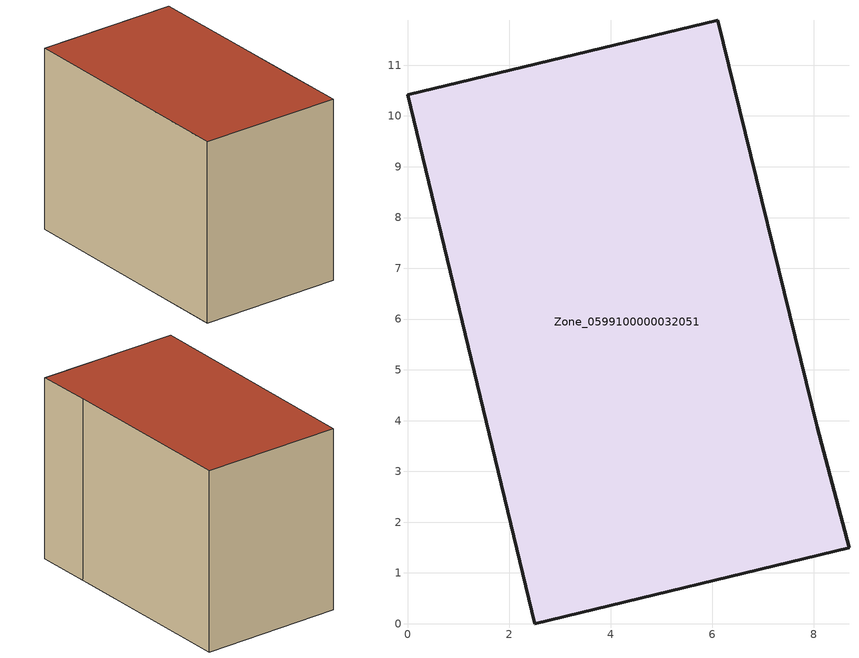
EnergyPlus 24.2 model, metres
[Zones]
Zone_0599100000032051
 floor ground (C_G): 0,10.41 6.11,11.88 8.07,3.87 8.7,1.5 2.5,0 z0
 wall outside (C_F): 6.11,11.88 0,10.41 2.5,0 8.7,1.5 8.07,3.87 6.11,11.88 z0:8.09
 roof outside (C_R): 8.7,1.5 8.07,3.87 6.11,11.88 0,10.41 2.5,0 z8.09
[BUILDING]
Pand.0599100000032051: North Axis=0; Terrain=City; Loads Convergence Tolerance Value=0.04; Temperature Convergence Tolerance Value=0.4; Solar Distribution=FullExterior; Maximum Number of Warmup Days=25; Minimum Number of Warmup Days=1
[Site:Location]
Rotterdam.The.Hague.AP_ZH_NLD Design_Conditions: Latitude=51.96; Longitude=4.45; Time Zone=1; Elevation=-4.5
[SITE:GROUNDTEMPERATURE:BUILDINGSURFACE]
18, 18, 18, 18, 18, 18, 18, 18, 18, 18, 18, 18
[MATERIAL] Thermal Absorptance=0.9; Solar Absorptance=0.7; Visible Absorptance=0.7
Name | Roughness | Thickness | Conductivity | Density | Specific Heat
G.TC.1965-1974 | MediumSmooth | 0.15 | 0.882353 | 540 | 1210
F.TC.1965-1974 | Rough | 0.3 | 0.697674 | 1920 | 840
R.TC.1965-1974 | MediumRough | 0.2 | 0.232558 | 1500 | 1000
[CONSTRUCTION]
C_G: G.TC.1965-1974
C_F: F.TC.1965-1974
C_R: R.TC.1965-1974
[ZONE]
Zone_0599100000032051: Type=1; Multiplier=1; Ceiling Height=Autocalculate; Volume=Autocalculate; Floor Area=autocalculate; Part of Total Floor Area=Yes
[ZONEINFILTRATION:DESIGNFLOWRATE]
Infil_Zone_0599100000032051: Zone or ZoneList or Space or SpaceList=Zone_0599100000032051; Schedule=AlwaysOn; Design Flow Rate Calculation Method=Flow/Area; Flow Rate per Floor Area=0.003; Constant Term Coefficient=1; Temperature Term Coefficient=0; Velocity Term Coefficient=0; Velocity Squared Term Coefficient=0
[HVACTEMPLATE:ZONE:IDEALLOADSAIRSYSTEM]
Zone_0599100000032051: Maximum Heating Supply Air Temperature=50; Minimum Cooling Supply Air Temperature=13; Maximum Heating Supply Air Humidity Ratio=0.0156; Minimum Cooling Supply Air Humidity Ratio=0.0077; Heating Limit=NoLimit; Cooling Limit=NoLimit; Dehumidification Control Type=ConstantSensibleHeatRatio; Cooling Sensible Heat Ratio=0.7; Dehumidification Setpoint=60; Humidification Control Type=None; Humidification Setpoint=30; Outdoor Air Method=None; Outdoor Air Flow Rate per Person=0.00944; Outdoor Air Flow Rate per Zone Floor Area=0; Outdoor Air Flow Rate per Zone=0; Demand Controlled Ventilation Type=None; Outdoor Air Economizer Type=NoEconomizer; Heat Recovery Type=None; Sensible Heat Recovery Effectiveness=0.7; Latent Heat Recovery Effectiveness=0.65
[ZONECONTROL:THERMOSTAT]
ThermostatControl_Zone_0599100000032051: Zone or ZoneList=Zone_0599100000032051; Control Type Schedule=DualSetpointControlType; Control 1=Thermostat_Zone_0599100000032051; Temperature Difference Between Cutout And Setpoint=0
[THERMOSTATSETPOINT:DUALSETPOINT]
Thermostat_Zone_0599100000032051: Heating Setpoint Temperature Schedule=HeatingSetpoint_Zone_0599100000032051; Cooling Setpoint Temperature Schedule=CoolingSetpoint_Zone_0599100000032051
[SCHEDULE:COMPACT]
HeatingSetpoint_Zone_0599100000032051: Through: 12/31, For: AllDays, Until: 24:00, 21
CoolingSetpoint_Zone_0599100000032051: Through: 12/31, For: AllDays, Until: 24:00, 24
DualSetpointControlType: Through: 12/31, For: AllDays, Until: 24:00, 4
AlwaysOn: Through: 12/31, For: AllDays, Until: 24:00, 1
